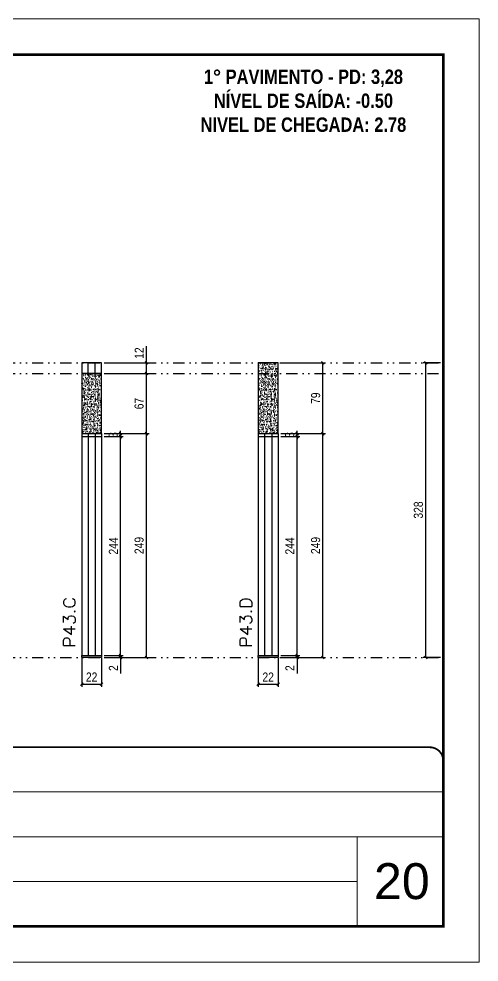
# Model space of a CAD drawing. Extents: x 14400 to 20667, y -21631 to 6985.
# Drawn here: x 20154 to 20667, y 1340 to 2390 of the extents above; entities that cross this region are included whole.
import ezdxf

# ---------------------------------------------------------------- set-up
doc = ezdxf.new("R2010")
doc.units = 0
for name, pattern in [('CONTINUO', [0]), ('DASHED', [0.75, 0.5, -0.25]), ('DIVIDE2', [0.625, 0.25, -0.125, 0, -0.125, 0, -0.125])]:
    doc.linetypes.add(name, pattern=pattern)
for name, color, linetype, lineweight in [('CARIMBO', 255, 'Continuous', 9), ('Folhas', 255, 'Continuous', 9), ('SARRAFO DE PRESSAO', 251, 'DASHED', 9), ('Texto Seção', 7, 'Continuous', 15)]:
    doc.layers.add(name, color=color, linetype=linetype, lineweight=lineweight)
for name, color, linetype in [('COTA', 241, 'Continuous'), ('NOMENCLATURA', 7, 'Continuous'), ('Nível', 160, 'Continuous'), ('Painéis', 200, 'Continuous'), ('SARR_2.2x7', 40, 'Continuous')]:
    doc.layers.add(name, color=color, linetype=linetype)
doc.styles.add('ARIAL', font='arial.ttf')
doc.styles.add('COTA TECNICA', font='techl___.ttf', dxfattribs={"height": 10})
doc.styles.add('COTA TECNICA-50', font='techl___.ttf', dxfattribs={"height": 10})
doc.styles.add('REGUA-120', font='ROMANS.shx', dxfattribs={"height": 15})
doc.styles.add('ROMANC', font='techb___.ttf', dxfattribs={"height": 2.5})
doc.dimstyles.new('COTA PAINEL-50', dxfattribs={"dimtxt": 10, "dimasz": 3, "dimexe": 3, "dimexo": 3, "dimgap": 3, "dimtad": 1, "dimdec": 1, "dimzin": 12, "dimdsep": 46, "dimtxsty": 'COTA TECNICA-50', "dimblk1": 'OBLIQUE', "dimblk2": 'OBLIQUE', "dimsah": 1, "dimcen": 0.9, "dimclrd": 4, "dimclre": 4, "dimclrt": 240, "dimadec": 1, "dimazin": 3, "dimtfac": 1, "dimtdec": 1, "dimtmove": 0, "dimatfit": 3, "dimfxl": 1, "dimtolj": 1, "dimtzin": 12, "dimarcsym": 0})
doc.dimstyles.new('PAINEL', dxfattribs={"dimtxt": 10, "dimasz": 3, "dimexe": 3, "dimexo": 3, "dimgap": 3, "dimtad": 1, "dimdec": 1, "dimzin": 12, "dimdsep": 46, "dimtxsty": 'COTA TECNICA', "dimblk1": 'OBLIQUE', "dimblk2": 'OBLIQUE', "dimsah": 1, "dimcen": 0.9, "dimclrd": 4, "dimclre": 4, "dimclrt": 240, "dimadec": 1, "dimazin": 3, "dimtfac": 1, "dimtdec": 1, "dimtmove": 0, "dimatfit": 3, "dimfxl": 1, "dimtolj": 1, "dimtzin": 12, "dimarcsym": 0})

# ---------------------------------------------------------------- blocks, each defined once
blk = doc.blocks.new('9999999999')
at = {"color": 30, "linetype": 'CONTINUO'}
for p, q in [((98564.6, 34379.6), (99584, 34379.6)), ((98564.6, 34329.8), (99488, 34329.8)), ((99584, 34329.8), (99488, 34329.8)), ((99488, 34329.8), (99488, 34230.2)), ((98564.6, 34280), (99488, 34280))]:
    blk.add_line(p, q, dxfattribs=at)
at = {"color": 30, "linetype": 'CONTINUO', "const_width": 2}
blk.add_lwpolyline([(99584, 34230.2), (99584, 34414.4, 0.414214), (99569, 34429.4), (98229, 34429.4, 0.414214), (98214, 34414.4), (98214, 34245.2, 0.414214), (98229, 34230.2), (99584, 34230.2)], format="xyb", dxfattribs=at)
at = {"layer": 'Folhas'}
blk.add_lwpolyline([(98139, 34190.2), (99624, 34190.2), (99624, 35240.2), (98139, 35240.2)], close=True, dxfattribs=at)
at = {"layer": 'Folhas', "color": 30, "const_width": 3}
blk.add_lwpolyline([(98214, 34230.2), (99584, 34230.2), (99584, 35200.2), (98214, 35200.2)], close=True, dxfattribs=at)
blk = doc.blocks.new('_Oblique')
at = {"color": 0, "linetype": 'ByBlock', "lineweight": -2}
blk.add_line((-0.5, -0.5), (0.5, 0.5), dxfattribs=at)
blk = doc.blocks.new('*D1134')
at = {"layer": 'COTA', "color": 4, "lineweight": -2, "transparency": 16777216}
for p, q in [((20624, 2007.7), (20604.5, 2007.7)), ((20607.5, 1679.7), (20607.5, 2007.7)), ((20624, 1679.7), (20604.5, 1679.7))]:
    blk.add_line(p, q, dxfattribs=at)
at = {"layer": 'Defpoints', "color": 0, "transparency": 16777216}
for p in [(20607.5, 2007.7), (20627, 2007.7), (20627, 1679.7)]:
    blk.add_point(p, dxfattribs=at)
at = {"layer": 'COTA', "color": 4, "lineweight": -2, "transparency": 16777216, "xscale": 3, "yscale": 3, "zscale": 3}
for p, rotation in [((20607.5, 2007.7), 90), ((20607.5, 1679.7), 270)]:
    blk.add_blockref('_Oblique', p, dxfattribs=dict(at, rotation=rotation))
at = {"layer": 'COTA', "color": 240, "transparency": 16777216, "insert": (20599.3, 1843.7), "char_height": 10, "attachment_point": 5, "rotation": 90, "style": 'COTA TECNICA'}
blk.add_mtext('\\A1;328', dxfattribs=at)
blk = doc.blocks.new('*D1128')
at = {"layer": 'COTA', "color": 4, "lineweight": -2, "transparency": 16777216}
for p, q in [((20421, 1678.7), (20421, 1646.8)), ((20443, 1678.7), (20443, 1646.8)), ((20421, 1649.8), (20443, 1649.8))]:
    blk.add_line(p, q, dxfattribs=at)
at = {"layer": 'Defpoints', "color": 0, "transparency": 16777216}
for p in [(20421, 1681.7), (20443, 1681.7), (20443, 1649.8)]:
    blk.add_point(p, dxfattribs=at)
at = {"layer": 'COTA', "color": 4, "lineweight": -2, "transparency": 16777216, "xscale": 3, "yscale": 3, "zscale": 3, "rotation": 180}
blk.add_blockref('_Oblique', (20421, 1649.8), dxfattribs=at)
at = {"layer": 'COTA', "color": 4, "lineweight": -2, "transparency": 16777216, "xscale": 3, "yscale": 3, "zscale": 3}
blk.add_blockref('_Oblique', (20443, 1649.8), dxfattribs=at)
at = {"layer": 'COTA', "color": 240, "transparency": 16777216, "insert": (20432, 1657.8), "char_height": 10, "attachment_point": 5, "style": 'COTA TECNICA'}
blk.add_mtext('\\A1;22', dxfattribs=at)
blk = doc.blocks.new('*D1129')
at = {"layer": 'COTA', "color": 4, "lineweight": -2, "transparency": 16777216}
for p, q in [((20446, 1681.7), (20467.2, 1681.7)), ((20464.2, 1681.7), (20464.2, 1684.7)), ((20464.2, 1681.7), (20464.2, 1679.7)), ((20446, 1679.7), (20467.2, 1679.7)), ((20464.2, 1679.7), (20464.2, 1661.6))]:
    blk.add_line(p, q, dxfattribs=at)
at = {"layer": 'Defpoints', "color": 0, "transparency": 16777216}
for p in [(20443, 1681.7), (20464.2, 1681.7), (20443, 1679.7)]:
    blk.add_point(p, dxfattribs=at)
at = {"layer": 'COTA', "color": 4, "lineweight": -2, "transparency": 16777216, "xscale": 3, "yscale": 3, "zscale": 3}
for p, rotation in [((20464.2, 1681.7), 270), ((20464.2, 1679.7), 90)]:
    blk.add_blockref('_Oblique', p, dxfattribs=dict(at, rotation=rotation))
at = {"layer": 'COTA', "color": 240, "transparency": 16777216, "insert": (20456.2, 1667.7), "char_height": 10, "attachment_point": 5, "rotation": 90, "style": 'COTA TECNICA-50'}
blk.add_mtext('\\A1;2', dxfattribs=at)
blk = doc.blocks.new('*D1130')
at = {"layer": 'COTA', "color": 4, "lineweight": -2, "transparency": 16777216}
for p, q in [((20446, 1928.7), (20496, 1928.7)), ((20493, 1679.7), (20493, 1928.7)), ((20446, 1679.7), (20496, 1679.7))]:
    blk.add_line(p, q, dxfattribs=at)
at = {"layer": 'Defpoints', "color": 0, "transparency": 16777216}
for p in [(20443, 1928.7), (20493, 1928.7), (20443, 1679.7)]:
    blk.add_point(p, dxfattribs=at)
at = {"layer": 'COTA', "color": 4, "lineweight": -2, "transparency": 16777216, "xscale": 3, "yscale": 3, "zscale": 3}
for p, rotation in [((20493, 1928.7), 90), ((20493, 1679.7), 270)]:
    blk.add_blockref('_Oblique', p, dxfattribs=dict(at, rotation=rotation))
at = {"layer": 'COTA', "color": 240, "transparency": 16777216, "insert": (20484.9, 1804.2), "char_height": 10, "attachment_point": 5, "rotation": 90, "style": 'COTA TECNICA-50'}
blk.add_mtext('\\A1;249', dxfattribs=at)
blk = doc.blocks.new('*D1157')
at = {"layer": 'COTA', "color": 4, "lineweight": -2, "transparency": 16777216}
for p, q in [((20446, 2007.7), (20496, 2007.7)), ((20493, 1928.7), (20493, 2007.7)), ((20446, 1928.7), (20496, 1928.7))]:
    blk.add_line(p, q, dxfattribs=at)
at = {"layer": 'Defpoints', "color": 0, "transparency": 16777216}
for p in [(20443, 2007.7), (20493, 2007.7), (20443, 1928.7)]:
    blk.add_point(p, dxfattribs=at)
at = {"layer": 'COTA', "color": 4, "lineweight": -2, "transparency": 16777216, "xscale": 3, "yscale": 3, "zscale": 3}
for p, rotation in [((20493, 2007.7), 90), ((20493, 1928.7), 270)]:
    blk.add_blockref('_Oblique', p, dxfattribs=dict(at, rotation=rotation))
at = {"layer": 'COTA', "color": 240, "transparency": 16777216, "insert": (20484.9, 1968.2), "char_height": 10, "attachment_point": 5, "rotation": 90, "style": 'COTA TECNICA'}
blk.add_mtext('\\A1;79', dxfattribs=at)
blk = doc.blocks.new('*D1158')
at = {"layer": 'COTA', "color": 4, "lineweight": -2, "transparency": 16777216}
for p, q in [((20446, 1925.7), (20467.2, 1925.7)), ((20464.2, 1681.7), (20464.2, 1925.7)), ((20446, 1681.7), (20467.2, 1681.7))]:
    blk.add_line(p, q, dxfattribs=at)
at = {"layer": 'Defpoints', "color": 0, "transparency": 16777216}
for p in [(20443, 1925.7), (20464.2, 1925.7), (20443, 1681.7)]:
    blk.add_point(p, dxfattribs=at)
at = {"layer": 'COTA', "color": 4, "lineweight": -2, "transparency": 16777216, "xscale": 3, "yscale": 3, "zscale": 3}
for p, rotation in [((20464.2, 1925.7), 90), ((20464.2, 1681.7), 270)]:
    blk.add_blockref('_Oblique', p, dxfattribs=dict(at, rotation=rotation))
at = {"layer": 'COTA', "color": 240, "transparency": 16777216, "insert": (20456.1, 1803.7), "char_height": 10, "attachment_point": 5, "rotation": 90, "style": 'COTA TECNICA'}
blk.add_mtext('\\A1;244', dxfattribs=at)
blk = doc.blocks.new('*D1159')
at = {"layer": 'COTA', "color": 4, "lineweight": -2, "transparency": 16777216}
for p, q in [((20446, 1928.7), (20467.2, 1928.7)), ((20446, 1925.7), (20467.2, 1925.7)), ((20464.2, 1928.7), (20464.2, 1931.7)), ((20464.2, 1925.7), (20464.2, 1928.7)), ((20464.2, 1925.7), (20464.2, 1922.7))]:
    blk.add_line(p, q, dxfattribs=at)
at = {"layer": 'Defpoints', "color": 0, "transparency": 16777216}
for p in [(20443, 1928.7), (20443, 1925.7), (20464.2, 1928.7)]:
    blk.add_point(p, dxfattribs=at)
at = {"layer": 'COTA', "color": 4, "lineweight": -2, "transparency": 16777216, "xscale": 3, "yscale": 3, "zscale": 3}
for p, rotation in [((20464.2, 1928.7), 270), ((20464.2, 1925.7), 90)]:
    blk.add_blockref('_Oblique', p, dxfattribs=dict(at, rotation=rotation))
at = {"layer": 'COTA', "color": 240, "transparency": 16777216, "insert": (20456, 1927.2), "char_height": 10, "attachment_point": 5, "rotation": 90, "style": 'COTA TECNICA'}
blk.add_mtext('\\A1;3', dxfattribs=at)
blk = doc.blocks.new('*D1131')
at = {"layer": 'COTA', "color": 4, "lineweight": -2, "transparency": 16777216}
for p, q in [((20224.4, 1678.7), (20224.4, 1646.8)), ((20246.4, 1678.7), (20246.4, 1646.8)), ((20224.4, 1649.8), (20246.4, 1649.8))]:
    blk.add_line(p, q, dxfattribs=at)
at = {"layer": 'Defpoints', "color": 0, "transparency": 16777216}
for p in [(20224.4, 1681.7), (20246.4, 1681.7), (20246.4, 1649.8)]:
    blk.add_point(p, dxfattribs=at)
at = {"layer": 'COTA', "color": 4, "lineweight": -2, "transparency": 16777216, "xscale": 3, "yscale": 3, "zscale": 3, "rotation": 180}
blk.add_blockref('_Oblique', (20224.4, 1649.8), dxfattribs=at)
at = {"layer": 'COTA', "color": 4, "lineweight": -2, "transparency": 16777216, "xscale": 3, "yscale": 3, "zscale": 3}
blk.add_blockref('_Oblique', (20246.4, 1649.8), dxfattribs=at)
at = {"layer": 'COTA', "color": 240, "transparency": 16777216, "insert": (20235.4, 1657.8), "char_height": 10, "attachment_point": 5, "style": 'COTA TECNICA'}
blk.add_mtext('\\A1;22', dxfattribs=at)
blk = doc.blocks.new('*D1132')
at = {"layer": 'COTA', "color": 4, "lineweight": -2, "transparency": 16777216}
for p, q in [((20249.4, 1681.7), (20270.6, 1681.7)), ((20267.6, 1681.7), (20267.6, 1684.7)), ((20267.6, 1681.7), (20267.6, 1679.7)), ((20249.4, 1679.7), (20270.6, 1679.7)), ((20267.6, 1679.7), (20267.6, 1661.6))]:
    blk.add_line(p, q, dxfattribs=at)
at = {"layer": 'Defpoints', "color": 0, "transparency": 16777216}
for p in [(20246.4, 1681.7), (20267.6, 1681.7), (20246.4, 1679.7)]:
    blk.add_point(p, dxfattribs=at)
at = {"layer": 'COTA', "color": 4, "lineweight": -2, "transparency": 16777216, "xscale": 3, "yscale": 3, "zscale": 3}
for p, rotation in [((20267.6, 1681.7), 270), ((20267.6, 1679.7), 90)]:
    blk.add_blockref('_Oblique', p, dxfattribs=dict(at, rotation=rotation))
at = {"layer": 'COTA', "color": 240, "transparency": 16777216, "insert": (20259.6, 1667.7), "char_height": 10, "attachment_point": 5, "rotation": 90, "style": 'COTA TECNICA-50'}
blk.add_mtext('\\A1;2', dxfattribs=at)
blk = doc.blocks.new('*D1133')
at = {"layer": 'COTA', "color": 4, "lineweight": -2, "transparency": 16777216}
for p, q in [((20249.4, 1928.7), (20299.4, 1928.7)), ((20296.4, 1679.7), (20296.4, 1928.7)), ((20249.4, 1679.7), (20299.4, 1679.7))]:
    blk.add_line(p, q, dxfattribs=at)
at = {"layer": 'Defpoints', "color": 0, "transparency": 16777216}
for p in [(20246.4, 1928.7), (20296.4, 1928.7), (20246.4, 1679.7)]:
    blk.add_point(p, dxfattribs=at)
at = {"layer": 'COTA', "color": 4, "lineweight": -2, "transparency": 16777216, "xscale": 3, "yscale": 3, "zscale": 3}
for p, rotation in [((20296.4, 1928.7), 90), ((20296.4, 1679.7), 270)]:
    blk.add_blockref('_Oblique', p, dxfattribs=dict(at, rotation=rotation))
at = {"layer": 'COTA', "color": 240, "transparency": 16777216, "insert": (20288.3, 1804.2), "char_height": 10, "attachment_point": 5, "rotation": 90, "style": 'COTA TECNICA-50'}
blk.add_mtext('\\A1;249', dxfattribs=at)
blk = doc.blocks.new('*D1160')
at = {"layer": 'COTA', "color": 4, "lineweight": -2, "transparency": 16777216}
for p, q in [((20249.4, 1995.7), (20299.4, 1995.7)), ((20296.4, 1928.7), (20296.4, 1995.7)), ((20249.4, 1928.7), (20299.4, 1928.7))]:
    blk.add_line(p, q, dxfattribs=at)
at = {"layer": 'Defpoints', "color": 0, "transparency": 16777216}
for p in [(20246.4, 1995.7), (20296.4, 1995.7), (20246.4, 1928.7)]:
    blk.add_point(p, dxfattribs=at)
at = {"layer": 'COTA', "color": 4, "lineweight": -2, "transparency": 16777216, "xscale": 3, "yscale": 3, "zscale": 3}
for p, rotation in [((20296.4, 1995.7), 90), ((20296.4, 1928.7), 270)]:
    blk.add_blockref('_Oblique', p, dxfattribs=dict(at, rotation=rotation))
at = {"layer": 'COTA', "color": 240, "transparency": 16777216, "insert": (20288.3, 1962.2), "char_height": 10, "attachment_point": 5, "rotation": 90, "style": 'COTA TECNICA'}
blk.add_mtext('\\A1;67', dxfattribs=at)
blk = doc.blocks.new('*D1161')
at = {"layer": 'COTA', "color": 4, "lineweight": -2, "transparency": 16777216}
for p, q in [((20249.4, 1925.7), (20270.6, 1925.7)), ((20267.6, 1681.7), (20267.6, 1925.7)), ((20249.4, 1681.7), (20270.6, 1681.7))]:
    blk.add_line(p, q, dxfattribs=at)
at = {"layer": 'Defpoints', "color": 0, "transparency": 16777216}
for p in [(20246.4, 1925.7), (20267.6, 1925.7), (20246.4, 1681.7)]:
    blk.add_point(p, dxfattribs=at)
at = {"layer": 'COTA', "color": 4, "lineweight": -2, "transparency": 16777216, "xscale": 3, "yscale": 3, "zscale": 3}
for p, rotation in [((20267.6, 1925.7), 90), ((20267.6, 1681.7), 270)]:
    blk.add_blockref('_Oblique', p, dxfattribs=dict(at, rotation=rotation))
at = {"layer": 'COTA', "color": 240, "transparency": 16777216, "insert": (20259.6, 1803.7), "char_height": 10, "attachment_point": 5, "rotation": 90, "style": 'COTA TECNICA'}
blk.add_mtext('\\A1;244', dxfattribs=at)
blk = doc.blocks.new('*D1162')
at = {"layer": 'COTA', "color": 4, "lineweight": -2, "transparency": 16777216}
for p, q in [((20249.4, 1928.7), (20270.6, 1928.7)), ((20249.4, 1925.7), (20270.6, 1925.7)), ((20267.6, 1928.7), (20267.6, 1931.7)), ((20267.6, 1925.7), (20267.6, 1928.7)), ((20267.6, 1925.7), (20267.6, 1922.7))]:
    blk.add_line(p, q, dxfattribs=at)
at = {"layer": 'Defpoints', "color": 0, "transparency": 16777216}
for p in [(20246.4, 1928.7), (20246.4, 1925.7), (20267.6, 1928.7)]:
    blk.add_point(p, dxfattribs=at)
at = {"layer": 'COTA', "color": 4, "lineweight": -2, "transparency": 16777216, "xscale": 3, "yscale": 3, "zscale": 3}
for p, rotation in [((20267.6, 1928.7), 270), ((20267.6, 1925.7), 90)]:
    blk.add_blockref('_Oblique', p, dxfattribs=dict(at, rotation=rotation))
at = {"layer": 'COTA', "color": 240, "transparency": 16777216, "insert": (20259.4, 1927.2), "char_height": 10, "attachment_point": 5, "rotation": 90, "style": 'COTA TECNICA'}
blk.add_mtext('\\A1;3', dxfattribs=at)
blk = doc.blocks.new('*D1163')
at = {"layer": 'COTA', "color": 4, "lineweight": -2, "transparency": 16777216}
for p, q in [((20296.4, 2007.7), (20296.4, 2026)), ((20249.4, 2007.7), (20299.4, 2007.7)), ((20296.4, 1995.7), (20296.4, 2007.7)), ((20249.4, 1995.7), (20299.4, 1995.7))]:
    blk.add_line(p, q, dxfattribs=at)
at = {"layer": 'Defpoints', "color": 0, "transparency": 16777216}
for p in [(20246.4, 2007.7), (20296.4, 2007.7), (20246.4, 1995.7)]:
    blk.add_point(p, dxfattribs=at)
at = {"layer": 'COTA', "color": 4, "lineweight": -2, "transparency": 16777216, "xscale": 3, "yscale": 3, "zscale": 3}
for p, rotation in [((20296.4, 2007.7), 90), ((20296.4, 1995.7), 270)]:
    blk.add_blockref('_Oblique', p, dxfattribs=dict(at, rotation=rotation))
at = {"layer": 'COTA', "color": 240, "transparency": 16777216, "insert": (20288.4, 2018.4), "char_height": 10, "attachment_point": 5, "rotation": 90, "style": 'COTA TECNICA'}
blk.add_mtext('\\A1;12', dxfattribs=at)

msp = doc.modelspace()

# ---------------------------------------------------------------- hatches: boundary and pattern name
at = {"layer": 'COTA'}
h = msp.add_hatch(dxfattribs=at)
h.set_pattern_fill('AR-CONC', color=256, scale=0.03)
h.set_pattern_definition([(50, (1680.948, -2297.15), (5.4655401, -0.4781726), [0.5715, -6.2865]), (355, (1680.948, -2297.15), (-1.0573026, 5.7317054), [0.4572, -5.0292175]), (100.451445, (1681.4036, -2297.19), (4.4082374, 5.2535326), [0.4857003, -5.3427073]), (46.1842, (1680.948, -2295.626), (8.1323712, -1.2612698), [0.85725, -9.42975]), (96.635558, (1681.626, -2295.731), (7.122124, 7.4227837), [0.7285507, -8.0140682]), (351.18415, (1680.948, -2295.626), (7.122124, 7.4227837), [0.685799, -7.543792]), (21, (1681.71, -2296.007), (4.5484317, -3.0679559), [0.5715, -6.2865]), (326, (1681.71, -2296.007), (1.8540609, 5.525639), [0.4572, -5.0292]), (71.451445, (1682.089, -2296.263), (6.4024926, 2.457683), [0.4857003, -5.3426981]), (37.5, (1680.9482, -2297.1502), (0.0926581, 2.53665117), [0, -4.96824, 0, -5.1054, 0, -5.04825]), (7.5, (1680.9482, -2297.1502), (2.00458988, 3.00541724), [0, -2.91084, 0, -4.85394, 0, -1.92405]), (327.5, (1679.249, -2297.1502), (4.06771786, -0.17186232), [0, -1.905, 0, -5.9436, 0, -7.8867]), (317.5, (1678.487, -2297.1502), (4.44387544, 0.7627947), [0, -2.4765, 0, -3.94716, 0, -5.6007])])
h.paths.add_polyline_path([(20443, 2007.71), (20421, 2007.71), (20421, 1928.71), (20443, 1928.71)])
h = msp.add_hatch(dxfattribs=at)
h.set_pattern_fill('AR-CONC', color=256, scale=0.03)
h.set_pattern_definition([(50, (1484.3775, -2297.15), (5.4655401, -0.4781726), [0.5715, -6.2865]), (355, (1484.3775, -2297.15), (-1.0573026, 5.7317054), [0.4572, -5.0292175]), (100.451445, (1484.833, -2297.19), (4.4082374, 5.2535326), [0.4857003, -5.3427073]), (46.1842, (1484.3775, -2295.626), (8.1323712, -1.2612698), [0.85725, -9.42975]), (96.635558, (1485.055, -2295.731), (7.122124, 7.4227837), [0.7285507, -8.0140682]), (351.18415, (1484.3775, -2295.626), (7.122124, 7.4227837), [0.685799, -7.543792]), (21, (1485.1395, -2296.007), (4.5484317, -3.0679559), [0.5715, -6.2865]), (326, (1485.1395, -2296.007), (1.8540609, 5.525639), [0.4572, -5.0292]), (71.451445, (1485.5186, -2296.263), (6.4024926, 2.457683), [0.4857003, -5.3426981]), (37.5, (1484.3775, -2297.1502), (0.0926581, 2.53665117), [0, -4.96824, 0, -5.1054, 0, -5.04825]), (7.5, (1484.3775, -2297.1502), (2.00458988, 3.00541724), [0, -2.91084, 0, -4.85394, 0, -1.92405]), (327.5, (1482.6783, -2297.1502), (4.06771786, -0.17186232), [0, -1.905, 0, -5.9436, 0, -7.8867]), (317.5, (1481.9163, -2297.1502), (4.44387544, 0.7627947), [0, -2.4765, 0, -3.94716, 0, -5.6007])])
h.paths.add_polyline_path([(20246.43, 1995.71), (20224.43, 1995.71), (20224.43, 1928.71), (20246.43, 1928.71)])

# ---------------------------------------------------------------- linework, layer by layer
for points in [[(20421, 1928.71), (20443, 1928.71), (20443, 2007.71), (20421, 2007.71)], [(20224.43, 1928.71), (20246.43, 1928.71), (20246.43, 1995.71), (20224.43, 1995.71)]]:
    msp.add_lwpolyline(points, close=True, dxfattribs=at)
at = {"layer": 'Nível', "color": 4, "linetype": 'DIVIDE2', "ltscale": 50}
for p, q in [((19256.97, 2007.71), (20626.97, 2007.71)), ((19256.97, 1995.71), (20626.97, 1995.71)), ((19256.97, 1679.71), (20626.97, 1679.71)), ((19256.97, 1679.71), (20626.97, 1679.71))]:
    msp.add_line(p, q, dxfattribs=at)
at = {"layer": 'Painéis'}
for p, q in [((20224.43, 1928.71), (20224.43, 1681.71)), ((20224.43, 1928.71), (20246.43, 1928.71)), ((20224.43, 1925.71), (20246.43, 1925.71)), ((20246.43, 1928.71), (20246.43, 1681.71)), ((20421, 1928.71), (20421, 1681.71)), ((20421, 1928.71), (20443, 1928.71)), ((20421, 1925.71), (20443, 1925.71)), ((20443, 1928.71), (20443, 1681.71)), ((20224.43, 1681.71), (20246.43, 1681.71)), ((20224.43, 1679.71), (20224.43, 1681.71)), ((20246.43, 1681.71), (20246.43, 1679.71)), ((20421, 1681.71), (20443, 1681.71)), ((20421, 1679.71), (20421, 1681.71)), ((20443, 1681.71), (20443, 1679.71)), ((20246.43, 1679.71), (20224.43, 1679.71)), ((20443, 1679.71), (20421, 1679.71))]:
    msp.add_line(p, q, dxfattribs=at)
msp.add_lwpolyline([(20224.43, 1995.71), (20246.43, 1995.71), (20246.43, 2007.71), (20224.43, 2007.71)], close=True, dxfattribs=at)
at = {"layer": 'SARR_2.2x7'}
for p, q in [((20231.43, 1995.71), (20231.43, 2007.71)), ((20239.43, 1995.71), (20239.43, 2007.71)), ((20231.43, 1928.71), (20231.43, 1681.71)), ((20239.43, 1928.71), (20239.43, 1681.71)), ((20428, 1928.71), (20428, 1681.71)), ((20436, 1928.71), (20436, 1681.71))]:
    msp.add_line(p, q, dxfattribs=at)

# ---------------------------------------------------------------- block references
at = {"layer": 'SARRAFO DE PRESSAO', "color": 6, "linetype": 'ByBlock'}
msp.add_blockref('9999999999', (-78957.01, -32849.78), dxfattribs=at)

# ---------------------------------------------------------------- texts
at = {"layer": 'CARIMBO', "style": 'ARIAL'}
msp.add_text('20', height=40, dxfattribs=at).set_placement((20549.83, 1410.57))
at = {"layer": 'NOMENCLATURA', "color": 2, "insert": (20471.29, 2334.01), "char_height": 16, "attachment_point": 2, "style": 'ROMANC'}
msp.add_mtext_dynamic_manual_height_columns('1° PAVIMENTO - PD: 3,28\\PNÍVEL DE SAÍDA: -0.50\\PNIVEL DE CHEGADA: 2.78', width=432.3511, gutter_width=1, heights=[0], dxfattribs=at)
at = {"layer": 'Texto Seção', "style": 'REGUA-120', "width": 1.1}
for s, p in [('P43.C', (20217.18, 1690.47)), ('P43.D', (20413.75, 1690.47))]:
    msp.add_text(s, height=13, rotation=90, dxfattribs=at).set_placement(p)

# ---------------------------------------------------------------- dimensions: what is measured, and where the dimension line sits
at = {"layer": 'COTA'}
for base, p1, p2, dimstyle, picture, middle in [((20296.42, 2007.71), (20246.43, 1995.71), (20246.43, 2007.71), 'PAINEL', '*D1163', (20288.36, 2018.37)), ((20492.99, 2007.71), (20443, 1928.71), (20443, 2007.71), 'PAINEL', '*D1157', (20484.89, 1968.21)), ((20607.51, 2007.71), (20626.97, 1679.71), (20626.97, 2007.71), 'PAINEL', '*D1134', (20599.27, 1843.71)), ((20296.42, 1995.71), (20246.43, 1928.71), (20246.43, 1995.71), 'PAINEL', '*D1160', (20288.32, 1962.21)), ((20296.42, 1928.71), (20246.43, 1679.71), (20246.43, 1928.71), 'COTA PAINEL-50', '*D1133', (20288.32, 1804.21)), ((20267.62, 1925.71), (20246.43, 1681.71), (20246.43, 1925.71), 'PAINEL', '*D1161', (20259.55, 1803.71)), ((20492.99, 1928.71), (20443, 1679.71), (20443, 1928.71), 'COTA PAINEL-50', '*D1130', (20484.89, 1804.21)), ((20464.19, 1925.71), (20443, 1681.71), (20443, 1925.71), 'PAINEL', '*D1158', (20456.12, 1803.71))]:
    dim = msp.add_linear_dim(base=base, p1=p1, p2=p2, angle=90, dimstyle=dimstyle, dxfattribs=at)
    dim.commit()
    dim.dimension.update_dxf_attribs({"geometry": picture, "text_midpoint": middle})
for base, p1, p2, picture, middle in [((20267.62, 1928.71), (20246.43, 1925.71), (20246.43, 1928.71), '*D1162', (20267.62, 1927.21)), ((20464.19, 1928.71), (20443, 1925.71), (20443, 1928.71), '*D1159', (20464.19, 1927.21))]:
    dim = msp.add_linear_dim(base=base, p1=p1, p2=p2, angle=90, dimstyle='PAINEL', override={"dimtmove": 1}, dxfattribs=at)
    dim.commit()
    dim.dimension.update_dxf_attribs({"geometry": picture, "text_midpoint": middle, "dimtype": 160})
for base, p1, p2, picture, middle in [((20246.43, 1649.82), (20224.43, 1681.71), (20246.43, 1681.71), '*D1131', (20235.43, 1657.82)), ((20443, 1649.82), (20421, 1681.71), (20443, 1681.71), '*D1128', (20432, 1657.82))]:
    dim = msp.add_linear_dim(base=base, p1=p1, p2=p2, dimstyle='PAINEL', override={"dimarcsym": 2}, dxfattribs=at)
    dim.commit()
    dim.dimension.update_dxf_attribs({"geometry": picture, "text_midpoint": middle})
for base, p1, p2, picture, middle in [((20267.62, 1681.71), (20246.43, 1679.71), (20246.43, 1681.71), '*D1132', (20267.62, 1667.65)), ((20464.19, 1681.71), (20443, 1679.71), (20443, 1681.71), '*D1129', (20464.19, 1667.65))]:
    dim = msp.add_linear_dim(base=base, p1=p1, p2=p2, angle=90, dimstyle='COTA PAINEL-50', dxfattribs=at)
    dim.commit()
    dim.dimension.update_dxf_attribs({"geometry": picture, "text_midpoint": middle, "dimtype": 160})

doc.saveas('drawing.dxf')
